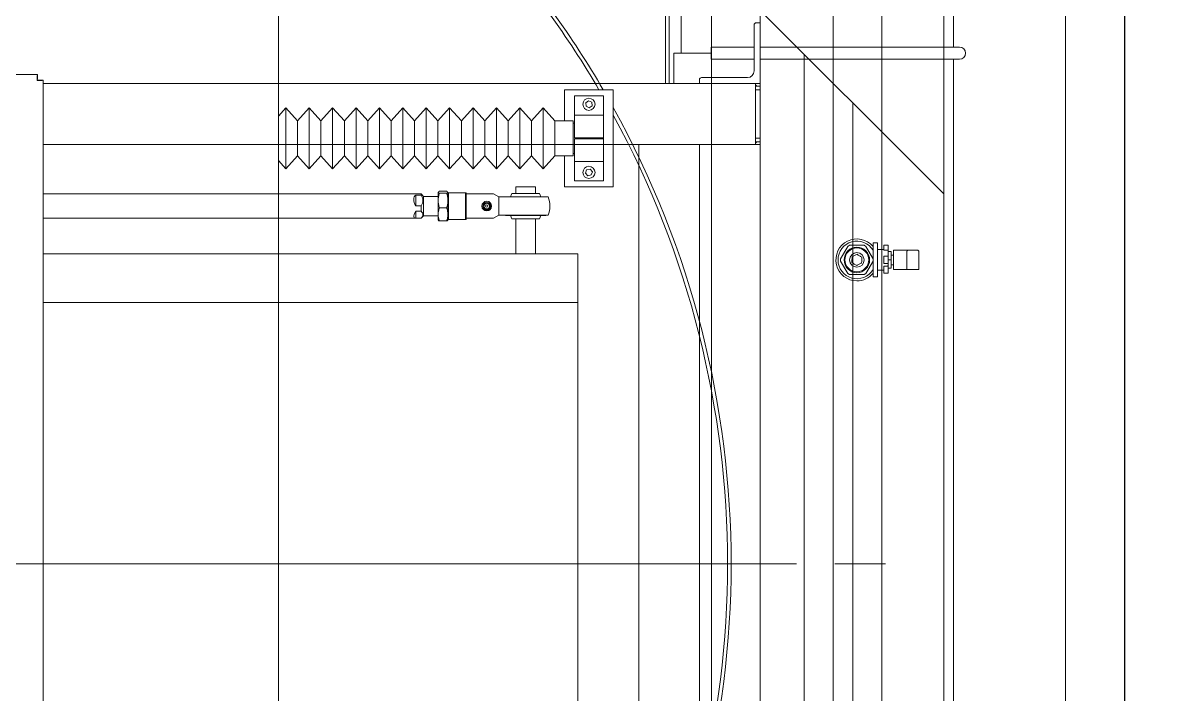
# Model space of a CAD drawing. Header units: millimetres. Extents: x 163705 to 1616509, y 81827 to 302547.
# Drawn here: x 215946 to 216885, y 149152 to 149705 of the extents above; entities that cross this region are included whole.
import ezdxf

# ---------------------------------------------------------------- set-up
doc = ezdxf.new("R2010")
doc.units = ezdxf.units.MM
doc.header["$LTSCALE"] = 10
doc.linetypes.add('CENTER2', pattern=[28.575, 19.05, -3.175, 3.175, -3.175])
for name, color, linetype, lineweight in [('1-中心线', 1, 'CENTER2', 0), ('1-填充', 8, 'Continuous', 18), ('1-设备轮廓', 2, 'Continuous', 18)]:
    doc.layers.add(name, color=color, linetype=linetype, lineweight=lineweight)

# ---------------------------------------------------------------- blocks, each defined once
blk = doc.blocks.new('G$CB724F952')
blk.add_lwpolyline([(3, 3), (3, 1753), (1753, 1753), (1753, 3)], close=True)
blk.add_lwpolyline([(1713, 1653), (1713, 103)])
at = {"layer": '1-中心线'}
blk.add_line((0, 878), (1756, 878), dxfattribs=at)
blk = doc.blocks.new('G$C3B61D3F5')
for p, q in [((2611, 1095), (2611, 1325)), ((2608, 1095), (2608, 1322)), ((2686, 1300), (2686, 1145)), ((2845, 1125), (2845, 1300)), ((2621, 1250), (2621, 1120)), ((2681, 1105.5), (2681, 1143.33)), ((2682.67, 1145), (2686, 1145)), ((2686, 1145), (2686, 1095)), ((2615, 1120), (2615, 1095)), ((2622, 1120), (2615, 1120)), ((2645.5, 1120), (2622, 1120)), ((2681, 1125), (2645.5, 1125)), ((2645.5, 1115), (2645.5, 1125)), ((2765.5, 1125), (2686, 1125)), ((2850, 1125), (2765.5, 1125)), ((2645.5, 1115), (2681, 1115)), ((2686, 1115), (2765.5, 1115)), ((2765.5, 1115), (2850, 1115)), ((2845, 285), (2845, 1115)), ((2091.29, 1102.5), (1530.71, 1102.5)), ((2091.29, 1102.5), (2091.29, 1098.5)), ((2637.67, 1100), (2675.5, 1100)), ((2096, 1097.79), (2092, 1097.79)), ((2096, 302.21), (2096, 1097.79)), ((2096, 1095), (2682, 1095)), ((2636, 1095), (2636, 1098.33)), ((2686, 1095), (2682, 1095)), ((2682, 1095), (2682, 1087)), ((2682, 1093), (2686, 1093)), ((2682, 1090), (2686, 1090)), ((2686, 1095), (2686, 1093)), ((2686, 1093), (2686, 1090)), ((2686, 1090), (2686, 1050)), ((2682, 1087), (2682, 1053)), ((2682, 1053), (2682, 1045)), ((2096, 1045), (2586, 1045)), ((2586, 355), (2586, 1045)), ((2586, 1045), (2594, 1045)), ((2594, 1045), (2628, 1045)), ((2628, 1045), (2636, 1045)), ((2636, 355), (2636, 1045)), ((2636, 1045), (2682, 1045)), ((2682, 1050), (2686, 1050)), ((2682, 1047), (2686, 1047)), ((2682, 1045), (2686, 1045)), ((2686, 1050), (2686, 1047)), ((2686, 1047), (2686, 1045)), ((2686, 355), (2686, 1045)), ((2421, 1005.68), (2421.11, 1005.82)), ((2421, 1005.68), (2421, 1005.75)), ((2421, 998.85), (2421, 1005.68)), ((2421.28, 1006.05), (2422.03, 1006.42)), ((2422.03, 1006.42), (2427.97, 1006.42)), ((2422.03, 1004.93), (2427.97, 1004.93)), ((2427.97, 1006.42), (2428.72, 1006.05)), ((2428.89, 1005.82), (2429, 1005.68)), ((2429, 1005.68), (2429, 1005.75)), ((2429, 1005.25), (2429, 1005.68)), ((2429, 983.25), (2429, 1005.25)), ((2429.5, 983.25), (2429.5, 1005.25)), ((2443.5, 1005.25), (2429.5, 1005.25)), ((2443.5, 983.25), (2443.5, 1005.25)), ((2444, 983.25), (2444, 1005.25)), ((2485, 1010), (2485, 1004.75)), ((2501, 1010), (2485, 1010)), ((2501, 1004.75), (2501, 1010)), ((2407, 1004.25), (2096, 1004.25)), ((2407, 1003.3), (2402.5, 1003.3)), ((2402.5, 1003.3), (2402.5, 994.46)), ((2409, 1002.25), (2407, 1004.25)), ((2407, 1003.3), (2407, 1004.25)), ((2421, 1002.25), (2409, 1002.25)), ((2409, 998.61), (2409, 1002.25)), ((2409, 986.25), (2409, 998.61)), ((2421, 987.42), (2421, 998.85)), ((2466.6, 1004.25), (2444, 1004.25)), ((2466.6, 1004.25), (2470.93, 1001.75)), ((2470.93, 986.75), (2470.93, 1001.75)), ((2476.5, 1001.85), (2509.5, 1001.85)), ((2481.57, 1004.75), (2504.43, 1004.75)), ((2511.54, 1001.75), (2482.62, 1001.75)), ((2509.5, 1001.75), (2509.5, 1001.85)), ((2402.5, 994.46), (2407, 994.46)), ((2407, 989.99), (2402.5, 989.99)), ((2402.5, 984.25), (2402.5, 989.99)), ((2407, 989.99), (2407, 994.46)), ((2407, 984.25), (2409, 986.25)), ((2409, 986.25), (2421, 986.25)), ((2421, 982.75), (2421, 987.42)), ((2422.03, 992.76), (2427.97, 992.76)), ((2470.93, 986.75), (2466.6, 984.25)), ((2476.5, 986.65), (2509.5, 986.65)), ((2482.62, 986.75), (2511.54, 986.75)), ((2509.5, 986.65), (2509.5, 986.75)), ((2096, 984.25), (2407, 984.25)), ((2402.5, 984.25), (2407, 984.25)), ((2407, 984.25), (2407, 984.25)), ((2422.03, 982.08), (2427.97, 982.08)), ((2429, 982.75), (2429, 983.25)), ((2429.5, 983.25), (2443.5, 983.25)), ((2444, 984.25), (2466.6, 984.25)), ((2481.57, 983.75), (2504.43, 983.75)), ((2485, 983.75), (2485, 955)), ((2501, 955), (2501, 983.75)), ((2758.08, 961.15), (2752.16, 950.9)), ((2759.55, 962), (2758.08, 961.15)), ((2771.45, 962), (2759.55, 962)), ((2772.92, 961.15), (2771.45, 962)), ((2778.84, 950.9), (2772.92, 961.15)), ((2778.8, 958.5), (2778.46, 958.5)), ((2782.4, 964), (2778.8, 964)), ((2778.8, 964), (2778.8, 960)), ((2778.8, 960), (2778.8, 950.96)), ((2782.4, 964), (2782.4, 960)), ((2782.4, 960), (2782.4, 940)), ((2787.75, 958.5), (2782.4, 958.5)), ((2787.75, 962), (2787.75, 961.5)), ((2787.75, 962), (2791.25, 962)), ((2787.75, 961.5), (2787.75, 957.95)), ((2790.75, 957.95), (2787.75, 957.95)), ((2791.25, 962), (2791.25, 961.5)), ((2791.25, 961.5), (2791.25, 957.42)), ((2795.55, 957.95), (2795.55, 942.05)), ((2795.55, 957.95), (2797.39, 957.95)), ((2797.39, 957.95), (2807.7, 957.95)), ((2815.5, 957.95), (2807.7, 957.95)), ((2536, 955), (2096, 955)), ((2536, 955), (2536, 915)), ((2752.16, 950.9), (2752.16, 949.1)), ((2752.16, 949.1), (2758.08, 938.85)), ((2772.92, 938.85), (2778.84, 949.1)), ((2778.8, 949.04), (2778.8, 940)), ((2778.84, 950.9), (2778.84, 949.1)), ((2787.75, 953), (2787.75, 952.5)), ((2787.75, 953), (2791.25, 953)), ((2787.75, 952.5), (2787.75, 947.5)), ((2791.25, 953), (2791.25, 957.42)), ((2793.75, 956.9), (2791.25, 956.9)), ((2791.25, 953), (2791.25, 952.5)), ((2791.25, 952.5), (2791.25, 947.5)), ((2793.75, 950), (2791.25, 950)), ((2793.75, 956.9), (2793.75, 950)), ((2795.55, 954), (2793.75, 954)), ((2793.75, 950), (2793.75, 943.1)), ((2806.7, 942.05), (2806.7, 956.95)), ((2816.5, 956.95), (2816.5, 942.05)), ((2778.46, 941.5), (2778.8, 941.5)), ((2778.8, 940), (2778.8, 936)), ((2782.4, 941.5), (2787.75, 941.5)), ((2782.4, 940), (2782.4, 936)), ((2787.75, 947.5), (2787.75, 947)), ((2787.75, 947), (2791.25, 947)), ((2787.75, 944.93), (2790.75, 944.93)), ((2787.75, 944.93), (2787.75, 939.61)), ((2787.75, 939.61), (2787.75, 939.11)), ((2791.25, 947.5), (2791.25, 947)), ((2791.25, 945.82), (2791.25, 947)), ((2791.25, 945.82), (2791.25, 939.61)), ((2793.75, 943.1), (2791.25, 943.1)), ((2791.25, 939.61), (2791.25, 939.11)), ((2793.75, 946), (2795.55, 946)), ((2795.55, 942.05), (2797.39, 942.05)), ((2797.39, 942.05), (2806.52, 942.05)), ((2815.5, 942.05), (2807.7, 942.05)), ((2758.08, 938.85), (2759.55, 938)), ((2759.55, 938), (2771.45, 938)), ((2771.45, 938), (2772.92, 938.85)), ((2778.8, 936), (2782.4, 936)), ((2787.75, 939.11), (2791.25, 939.11)), ((2536, 915), (2096, 915)), ((2096, 915), (2536, 915)), ((2536, 915), (2536, 485))]:
    blk.add_line(p, q)
at = {"flags": 128}
for points in [[(2683.29, 1093), (2682.44, 1093.65), (2682, 1093.93)], [(2682, 1046.07), (2682.44, 1046.35), (2683.29, 1047)]]:
    blk.add_lwpolyline(points, dxfattribs=at)
for centre, radius in [((2461, 994.25), 4), ((2461, 994.25), 2.3), ((2461, 994.25), 1), ((2765.5, 950), 10.5), ((2765.5, 950), 9.8), ((2765.5, 950), 6)]:
    blk.add_circle(centre, radius)
for centre, radius, start, end in [((2682.67, 1143.33), 1.67, 90, 180), ((2850, 1120), 5, 270, 90), ((2637.67, 1098.33), 1.67, 90, 180), ((2675.5, 1105.5), 5.5, 270, 0), ((2461, 994.25), 3.18, 0, 180.08427), ((2509.56, 994.25), 29.89, 159.43604, 165.27144), ((2476.44, 994.25), 29.89, 14.72856, 20.56396), ((2493, 994.25), 20, 0, 22.02431), ((2461, 994.25), 3.18, 180.08427, 0), ((2509.56, 994.25), 29.89, 194.72856, 200.56396), ((2476.44, 994.25), 29.89, 339.43604, 345.27144), ((2493, 994.25), 20, 337.97569, 0), ((2765.5, 950), 17.25, 39.55492, 270), ((2765.5, 950), 15.5, 30.90004, 329.09996), ((2765.5, 950), 17.25, 270, 320.44508)]:
    blk.add_arc(centre, radius, start, end)
for major_axis, ratio, start_param, end_param in [((-8.79, 8.79), 0.542909, 6.225757, 7.335379), ((9.59, 9.59), 0.296253, 2.298766, 3.408388)]:
    blk.add_ellipse((2411, 994.25), major_axis=major_axis, ratio=ratio, start_param=start_param, end_param=end_param)
for points in [[(2091.29, 1102.5), (2091.27, 1102.42), (2091.22, 1102.27), (2091.15, 1101.12), (2091.07, 1099.47), (2091.02, 1098.16), (2091, 1097.5)], [(2091.29, 1098.5), (2091.27, 1098.48), (2091.22, 1098.45), (2091.15, 1098.22), (2091.07, 1097.89), (2091.02, 1097.63), (2091, 1097.5)], [(2091, 1097.5), (2091.66, 1097.52), (2092.97, 1097.57), (2094.62, 1097.65), (2095.77, 1097.72), (2095.92, 1097.77), (2096, 1097.79)], [(2091, 1097.5), (2091.13, 1097.52), (2091.39, 1097.57), (2091.72, 1097.65), (2091.95, 1097.72), (2091.98, 1097.77), (2092, 1097.79)]]:
    blk.add_open_spline(points, degree=3)
for points, knots in [([(2422.03, 1004.93), (2421.74, 1005.05), (2421.16, 1005.3), (2421.05, 1005.55), (2421, 1005.68)], [0, 0, 0, 0, 0.500383, 1, 1, 1, 1]), ([(2421, 998.85), (2421.05, 999.87), (2421.16, 1001.94), (2421.74, 1003.93), (2422.03, 1004.93)], [0, 0, 0, 0, 0.4983226, 1, 1, 1, 1]), ([(2429, 1005.68), (2428.95, 1005.55), (2428.84, 1005.3), (2428.26, 1005.05), (2427.97, 1004.93)], [0, 0, 0, 0, 0.500251, 1, 1, 1, 1]), ([(2427.97, 1004.93), (2428.26, 1003.93), (2428.84, 1001.94), (2428.95, 999.87), (2429, 998.85)], [0, 0, 0, 0, 0.5016774, 1, 1, 1, 1]), ([(2429.5, 1005.25), (2429.4, 1005.25), (2429.23, 1005.25), (2429.07, 1005.25), (2429, 1005.25)], [0, 0, 0, 0, 0.560229, 1, 1, 1, 1]), ([(2444, 1005.25), (2443.91, 1005.25), (2443.75, 1005.25), (2443.58, 1005.25), (2443.5, 1005.25)], [0, 0, 0, 0, 0.560036, 1, 1, 1, 1]), ([(2407, 994.46), (2407.4, 995.16), (2408.2, 996.55), (2408.65, 998.88), (2408.2, 1001.2), (2407.4, 1002.6), (2407, 1003.3)], [0, 0, 0, 0, 0.2496197, 0.4996875, 0.7498242, 1, 1, 1, 1]), ([(2422.03, 992.76), (2421.74, 993.75), (2421.16, 995.75), (2421.05, 997.81), (2421, 998.85)], [0, 0, 0, 0, 0.498023, 1, 1, 1, 1]), ([(2429, 998.85), (2428.95, 997.81), (2428.84, 995.75), (2428.26, 993.75), (2427.97, 992.76)], [0, 0, 0, 0, 0.501977, 1, 1, 1, 1]), ([(2470.93, 1001.75), (2471.57, 1001.75), (2472.97, 1001.75), (2475.24, 1001.75), (2477.63, 1001.75), (2480.09, 1001.75), (2481.75, 1001.75), (2482.62, 1001.75)], [0, 0, 0, 0, 0.174265, 0.382612, 0.588125, 0.782436, 1, 1, 1, 1]), ([(2407, 984.25), (2407.4, 984.71), (2408.2, 985.61), (2408.65, 987.12), (2408.2, 988.63), (2407.4, 989.54), (2407, 989.99)], [0, 0, 0, 0, 0.250176, 0.500312, 0.75038, 1, 1, 1, 1]), ([(2421, 987.42), (2421.05, 988.32), (2421.16, 990.13), (2421.74, 991.89), (2422.03, 992.76)], [0, 0, 0, 0, 0.5002515, 1, 1, 1, 1]), ([(2422.03, 982.08), (2421.74, 982.95), (2421.16, 984.71), (2421.05, 986.52), (2421, 987.42)], [0, 0, 0, 0, 0.500383, 1, 1, 1, 1]), ([(2427.97, 992.76), (2428.26, 991.88), (2428.84, 990.13), (2428.95, 988.32), (2429, 987.42)], [0, 0, 0, 0, 0.500383, 1, 1, 1, 1]), ([(2429, 987.42), (2428.95, 986.51), (2428.84, 984.7), (2428.26, 982.95), (2427.97, 982.08)], [0, 0, 0, 0, 0.500251, 1, 1, 1, 1]), ([(2482.62, 986.75), (2481.54, 986.75), (2479.53, 986.75), (2476.46, 986.75), (2473.59, 986.75), (2471.75, 986.75), (2470.93, 986.75)], [0, 0, 0, 0, 0.267638, 0.499185, 0.776392, 1, 1, 1, 1]), ([(2421.11, 982.68), (2421.15, 982.6), (2421.25, 982.4), (2421.73, 982.2), (2422.03, 982.08)], [0, 0, 0, 0, 0.380555, 1, 1, 1, 1]), ([(2427.97, 982.08), (2428.27, 982.2), (2428.75, 982.4), (2428.85, 982.6), (2428.89, 982.68)], [0, 0, 0, 0, 0.620231, 1, 1, 1, 1]), ([(2429, 983.25), (2429.09, 983.25), (2429.25, 983.25), (2429.42, 983.25), (2429.5, 983.25)], [0, 0, 0, 0, 0.560036, 1, 1, 1, 1]), ([(2443.5, 983.25), (2443.6, 983.25), (2443.77, 983.25), (2443.93, 983.25), (2444, 983.25)], [0, 0, 0, 0, 0.5602294, 1, 1, 1, 1]), ([(2790.75, 957.95), (2790.78, 957.95), (2790.85, 957.95), (2790.95, 957.91), (2791.04, 957.86), (2791.14, 957.77), (2791.23, 957.62), (2791.24, 957.48), (2791.25, 957.42)], [0, 0, 0, 0, 0.125356, 0.250369, 0.375773, 0.501235, 0.750965, 1, 1, 1, 1]), ([(2806.7, 956.95), (2806.71, 957.07), (2806.74, 957.32), (2806.92, 957.59), (2807.11, 957.77), (2807.29, 957.87), (2807.49, 957.94), (2807.63, 957.95), (2807.7, 957.95)], [0, 0, 0, 0, 0.2496471, 0.4991571, 0.6244508, 0.7496911, 0.8749183, 1, 1, 1, 1]), ([(2816.5, 956.95), (2816.49, 957.07), (2816.46, 957.32), (2816.28, 957.59), (2816.09, 957.77), (2815.91, 957.87), (2815.71, 957.94), (2815.57, 957.95), (2815.5, 957.95)], [0, 0, 0, 0, 0.2496964, 0.4991854, 0.6244669, 0.7497882, 0.8748686, 1, 1, 1, 1]), ([(2761.43, 947.81), (2761.46, 948.58), (2761.5, 950.12), (2761.55, 951.66), (2761.57, 952.42)], [0, 0, 0, 0, 0.500178, 1, 1, 1, 1]), ([(2761.57, 952.42), (2762.25, 952.79), (2763.6, 953.52), (2764.96, 954.25), (2765.63, 954.62)], [0, 0, 0, 0, 0.4990673, 1, 1, 1, 1]), ([(2765.63, 954.62), (2766.29, 954.21), (2767.6, 953.41), (2768.91, 952.6), (2769.57, 952.19)], [0, 0, 0, 0, 0.499067, 1, 1, 1, 1]), ([(2769.57, 952.19), (2769.54, 951.42), (2769.5, 949.88), (2769.45, 948.35), (2769.43, 947.58)], [0, 0, 0, 0, 0.499822, 1, 1, 1, 1]), ([(2765.37, 945.38), (2764.71, 945.79), (2763.4, 946.59), (2762.09, 947.4), (2761.43, 947.81)], [0, 0, 0, 0, 0.499067, 1, 1, 1, 1]), ([(2769.43, 947.58), (2768.75, 947.21), (2767.4, 946.48), (2766.04, 945.75), (2765.37, 945.38)], [0, 0, 0, 0, 0.4990673, 1, 1, 1, 1]), ([(2791.25, 945.82), (2791.24, 945.63), (2791.21, 945.35), (2791.04, 945.06), (2790.91, 944.96), (2790.82, 944.93), (2790.77, 944.93), (2790.75, 944.93)], [0, 0, 0, 0, 0.498685, 0.748579, 0.874172, 0.937035, 1, 1, 1, 1]), ([(2807.7, 942.05), (2807.63, 942.05), (2807.48, 942.05), (2807.27, 942.05), (2807.09, 942.05), (2806.9, 942.05), (2806.73, 942.05), (2806.71, 942.05), (2806.7, 942.05)], [0, 0, 0, 0, 0.124806, 0.250059, 0.3754, 0.500545, 0.750283, 1, 1, 1, 1]), ([(2816.5, 942.05), (2816.49, 942.05), (2816.47, 942.05), (2816.3, 942.05), (2816.11, 942.05), (2815.93, 942.05), (2815.72, 942.05), (2815.57, 942.05), (2815.5, 942.05)], [0, 0, 0, 0, 0.249073, 0.498529, 0.623968, 0.749423, 0.873896, 1, 1, 1, 1])]:
    blk.add_open_spline(points, degree=3, knots=knots)
at = {"layer": '1-中心线'}
blk.add_line((1405.5, 700), (2216.5, 700), dxfattribs=at)
blk = doc.blocks.new('A$C2f6614b9')
at = {"layer": '1-设备轮廓'}
for name, p in [('G$CB724F952', (14672.01, 5772.01)), ('G$C3B61D3F5', (13739.01, 5950))]:
    blk.add_blockref(name, p, dxfattribs=at)
blk = doc.blocks.new('SW_CENTERMARKSYMBOL_0')
at = {"lineweight": 18}
blk.add_line((5, 0), (774.5, 0), dxfattribs=at)
blk = doc.blocks.new('G$CE9C43516')
for p, q in [((2421, 355), (2421, 2205)), ((2321, 1584.29), (1850.29, 2055)), ((2321, 505), (2321, 2055)), ((1773.5, 530), (1773.5, 2030)), ((2206, 860.71), (2206, 1699.29)), ((2009, 1670), (2009, 1644.5)), ((2049, 1670), (2009, 1670)), ((2017, 1665), (2041, 1665)), ((2017, 1664.5), (2017, 1665)), ((2017, 1649.5), (2017, 1664.5)), ((2041, 1664.5), (2041, 1665)), ((2041, 1649.5), (2041, 1664.5)), ((2049, 1590), (2049, 1670)), ((1779.62, 1655), (1773.5, 1648.32)), ((1789.25, 1644.5), (1779.62, 1655)), ((1779.62, 1655), (1779.62, 1605)), ((1798.88, 1655), (1789.25, 1644.5)), ((1808.5, 1644.5), (1798.88, 1655)), ((1798.88, 1655), (1798.88, 1605)), ((1818.12, 1655), (1808.5, 1644.5)), ((1827.75, 1644.5), (1818.12, 1655)), ((1818.12, 1655), (1818.12, 1605)), ((1837.38, 1655), (1827.75, 1644.5)), ((1847, 1644.5), (1837.38, 1655)), ((1837.38, 1655), (1837.38, 1605)), ((1856.62, 1655), (1847, 1644.5)), ((1866.25, 1644.5), (1856.62, 1655)), ((1856.62, 1655), (1856.62, 1605)), ((1875.88, 1655), (1866.25, 1644.5)), ((1885.5, 1644.5), (1875.88, 1655)), ((1875.88, 1655), (1875.88, 1605)), ((1895.12, 1655), (1885.5, 1644.5)), ((1904.75, 1644.5), (1895.12, 1655)), ((1895.12, 1655), (1895.12, 1605)), ((1914.38, 1655), (1904.75, 1644.5)), ((1924, 1644.5), (1914.38, 1655)), ((1914.38, 1655), (1914.38, 1605)), ((1933.62, 1655), (1924, 1644.5)), ((1943.25, 1644.5), (1933.62, 1655)), ((1933.62, 1655), (1933.62, 1605)), ((1952.88, 1655), (1943.25, 1644.5)), ((1962.5, 1644.5), (1952.88, 1655)), ((1952.88, 1655), (1952.88, 1605)), ((1972.12, 1655), (1962.5, 1644.5)), ((1981.75, 1644.5), (1972.12, 1655)), ((1972.12, 1655), (1972.12, 1605)), ((1991.38, 1655), (1981.75, 1644.5)), ((2001, 1644.5), (1991.38, 1655)), ((1991.38, 1655), (1991.38, 1605)), ((2028.76, 1660.85), (2026.41, 1659.21)), ((2026.41, 1659.21), (2026.65, 1656.36)), ((2026.65, 1656.36), (2029.24, 1655.15)), ((2031.35, 1659.64), (2028.76, 1660.85)), ((2029.24, 1655.15), (2031.59, 1656.79)), ((2031.59, 1656.79), (2031.35, 1659.64)), ((2246, 900.71), (2246, 1659.29)), ((1789.25, 1644.5), (1789.25, 1615.5)), ((1808.5, 1644.5), (1808.5, 1615.5)), ((1827.75, 1644.5), (1827.75, 1615.5)), ((1847, 1644.5), (1847, 1615.5)), ((1866.25, 1644.5), (1866.25, 1615.5)), ((1885.5, 1644.5), (1885.5, 1615.5)), ((1904.75, 1644.5), (1904.75, 1615.5)), ((1924, 1644.5), (1924, 1615.5)), ((1943.25, 1644.5), (1943.25, 1615.5)), ((1962.5, 1644.5), (1962.5, 1615.5)), ((1981.75, 1644.5), (1981.75, 1615.5)), ((2016, 1644.5), (2001, 1644.5)), ((2001, 1644.5), (2001, 1615.5)), ((2016, 1644.5), (2016, 1615.5)), ((2017, 1649.5), (2017, 1649)), ((2017, 1648.5), (2017, 1649)), ((2017, 1649), (2041, 1649)), ((2017, 1630.5), (2017, 1648.5)), ((2041, 1649.5), (2041, 1649)), ((2041, 1648.5), (2041, 1649)), ((2041, 1630.5), (2041, 1648.5)), ((2017, 1642.5), (2016, 1642.5)), ((2017, 1630.5), (2041, 1630.5)), ((2017, 1611.5), (2017, 1629.5)), ((2017, 1629.5), (2041, 1629.5)), ((2026, 1630.5), (2026, 1629.5)), ((2032, 1629.5), (2032, 1630.5)), ((2040, 1629.5), (2040, 1630.5)), ((2041, 1630.5), (2041, 1629.5)), ((2041, 1611.5), (2041, 1629.5)), ((1779.62, 1605), (1789.25, 1615.5)), ((1789.25, 1615.5), (1798.88, 1605)), ((1798.88, 1605), (1808.5, 1615.5)), ((1808.5, 1615.5), (1818.12, 1605)), ((1818.12, 1605), (1827.75, 1615.5)), ((1827.75, 1615.5), (1837.38, 1605)), ((1837.38, 1605), (1847, 1615.5)), ((1847, 1615.5), (1856.62, 1605)), ((1856.62, 1605), (1866.25, 1615.5)), ((1866.25, 1615.5), (1875.88, 1605)), ((1875.88, 1605), (1885.5, 1615.5)), ((1885.5, 1615.5), (1895.12, 1605)), ((1895.12, 1605), (1904.75, 1615.5)), ((1904.75, 1615.5), (1914.38, 1605)), ((1914.38, 1605), (1924, 1615.5)), ((1924, 1615.5), (1933.62, 1605)), ((1933.62, 1605), (1943.25, 1615.5)), ((1943.25, 1615.5), (1952.88, 1605)), ((1952.88, 1605), (1962.5, 1615.5)), ((1962.5, 1615.5), (1972.12, 1605)), ((1972.12, 1605), (1981.75, 1615.5)), ((1981.75, 1615.5), (1991.38, 1605)), ((1991.38, 1605), (2001, 1615.5)), ((2001, 1615.5), (2016, 1615.5)), ((2009, 1615.5), (2009, 1590)), ((2016, 1617.5), (2017, 1617.5)), ((1773.5, 1611.68), (1779.62, 1605)), ((2017, 1611), (2017, 1611.5)), ((2017, 1611), (2041, 1611)), ((2017, 1611), (2017, 1610.5)), ((2017, 1595.5), (2017, 1610.5)), ((2041, 1611), (2041, 1611.5)), ((2041, 1611), (2041, 1610.5)), ((2041, 1595.5), (2041, 1610.5)), ((2027.12, 1604.15), (2026.19, 1601.45)), ((2026.19, 1601.45), (2028.08, 1599.29)), ((2029.92, 1604.71), (2027.12, 1604.15)), ((2028.08, 1599.29), (2030.88, 1599.85)), ((2031.81, 1602.55), (2029.92, 1604.71)), ((2030.88, 1599.85), (2031.81, 1602.55)), ((2009, 1590), (2049, 1590)), ((2017, 1595), (2017, 1595.5)), ((2017, 1595), (2041, 1595)), ((2041, 1595), (2041, 1595.5))]:
    blk.add_line(p, q)
for centre in [(2029, 1658), (2029, 1602)]:
    blk.add_circle(centre, 5)
for radius, start, end in [(772, 30.34339, 35.94496), (775, 30.21365, 35.78431), (775, 331.02589, 28.97411), (772, 331.43058, 28.56942)]:
    blk.add_arc((1371, 1280), radius, start, end)
at = {"layer": '1-中心线', "lineweight": 0}
blk.add_blockref('SW_CENTERMARKSYMBOL_0', (1371, 1280), dxfattribs=at)
blk = doc.blocks.new('A$C642F63BD')
at = {"layer": '1-填充'}
blk.add_lwpolyline([(0, 0), (4075, 0), (4075, 2000), (0, 2000)], close=True, dxfattribs=at)
blk = doc.blocks.new('A$C7121566b')
blk.add_lwpolyline([(4649.65, 2600.13), (6924.65, 2600.13), (6924.65, 9600.13), (4649.65, 9600.13)], close=True)
blk.add_blockref('A$C642F63BD', (6924.65, 7700.13))
at = {"layer": '1-设备轮廓'}
for name, p in [('G$CE9C43516', (4454.72, 7420.13)), ('G$CB724F952', (4971.65, 7822.14))]:
    blk.add_blockref(name, p, dxfattribs=at)

msp = doc.modelspace()

# ---------------------------------------------------------------- block references
for name, p in [('A$C7121566b', (209928.183, 140559.499)), ('A$C2f6614b9', (200127.833, 142609.632))]:
    msp.add_blockref(name, p)

doc.saveas('drawing.dxf')
